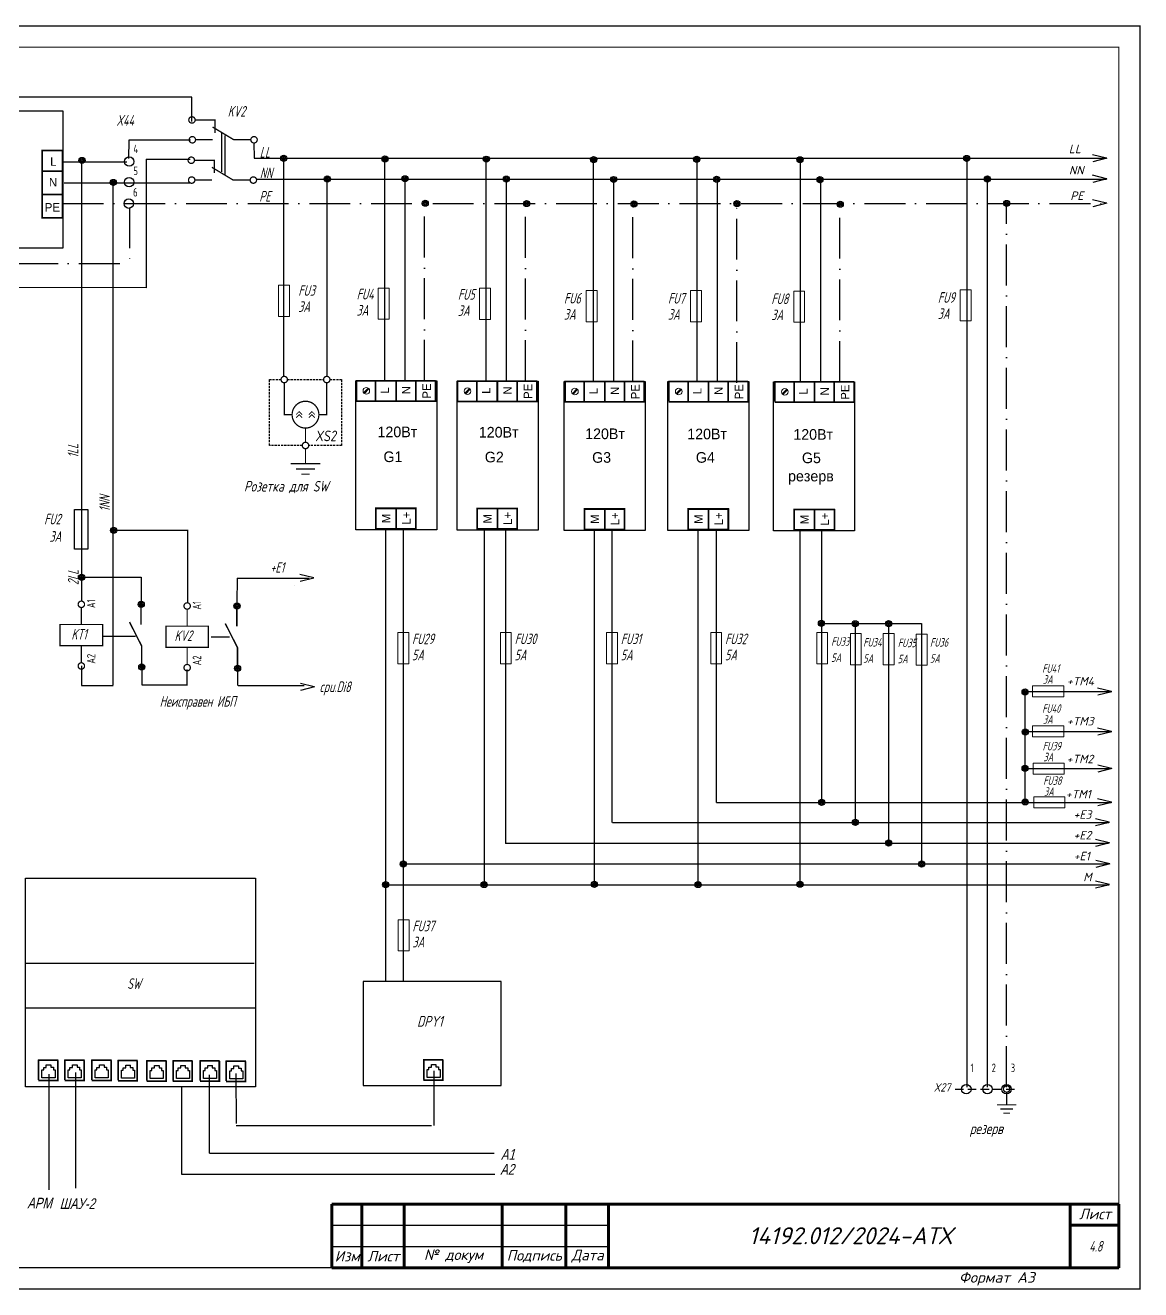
# Model space of a CAD drawing. Header units: millimetres. Extents: x 2725 to 10524, y 7125 to 11639.
# Drawn here: x 6235.9 to 6498.2, y 9979.5 to 10276.8 of the extents above; entities that cross this region are included whole.
import ezdxf
from ezdxf.enums import TextEntityAlignment as Align

# ---------------------------------------------------------------- set-up
doc = ezdxf.new("R2010")
doc.units = ezdxf.units.MM
doc.header["$LTSCALE"] = 4
for name, pattern in [('ACAD_ISO10W100', [18, 12, -3, 0, -3]), ('DASHED', [0.75, 0.5, -0.25]), ('DASHED2', [9.525, 6.35, -3.175]), ('HIDDEN2', [0.1875, 0.125, -0.0625]), ('SolidLine', [0])]:
    doc.linetypes.add(name, pattern=pattern)
for name, color, linetype, lineweight in [('_АК_ОФОРМЛ', 7, 'Continuous', 20), ('SHTAMP', 7, 'SolidLine', 25), ('АК_ЩДУ-CВ_П4_ПОЛНАЯСХ', 141, 'Continuous', 40), ('Основеая', 5, 'Continuous', 60), ('СХЕМА', 7, 'Continuous', 25)]:
    doc.layers.add(name, color=color, linetype=linetype, lineweight=lineweight)
for name, color, linetype in [("Contact's", 104, 'Continuous'), ('G', 5, 'Continuous'), ('LOC', 8, 'Continuous'), ('RED_2.5mm^2', 1, 'Continuous'), ('SYMS', 7, 'Continuous'), ('Вспомогательная', 1, 'Continuous'), ('Текст', 2, 'Continuous')]:
    doc.layers.add(name, color=color, linetype=linetype)
doc.styles.add('ISOCPEUR', font='isocpeui.ttf')
doc.styles.add('ISOCPEUR25.10.00', font='isocpeur.ttf', dxfattribs={"height": 2.5})
doc.styles.add('SC', font='wromrusc.shx', dxfattribs={"width": 0.8, "height": 2.5})
doc.styles.add('Simplex00.10.00', font='simplex.shx')
doc.styles.add('Simplex25.085.00', font='simplex.shx', dxfattribs={"width": 0.85, "oblique": 15, "height": 2.5})
doc.styles.add('Simplex25.085.15', font='', dxfattribs={"width": 0.85, "oblique": 15, "height": 2.5})
doc.styles.add('Tah25.10.00', font='tahoma.ttf', dxfattribs={"height": 2.5})
doc.styles.add('WD', font='romans.shx')
doc.styles.add('ГОСТ', font='isocpeur.ttf', dxfattribs={"oblique": 15})
doc.styles.add('Стиль мой-1', font='', dxfattribs={"width": 0.85, "oblique": 15, "height": 2.5})
doc.styles.get('Simplex25.085.15').set_extended_font_data('GOST type A')
doc.styles.get('Стиль мой-1').set_extended_font_data('GOST type A')
doc.linetypes.add('Ethernet_LINE', pattern='A,7.5,-4,["Ethernet",Standard,S=2.5,R=0,X=-2.5,Y=-1.25],-18', length=29.5)

# ---------------------------------------------------------------- blocks, each defined once
blk = doc.blocks.new('Формат А3')
at = {"color": 0, "linetype": 'Continuous', "const_width": 0.3}
for points in [[(-420, 297), (0, 297), (0, 0), (-420, 0)], [(-400, 5), (-400, 292), (-5, 292), (-5, 5)]]:
    blk.add_lwpolyline(points, close=True, dxfattribs=at)
at = {"color": 0, "linetype": 'Continuous', "style": 'Simplex00.10.00', "oblique": 15}
blk.add_text('Формат А3', height=2.5, dxfattribs=at).set_placement((-33.67, 2.75), align=Align.MIDDLE_CENTER)
blk = doc.blocks.new('XS - розетка модульная (с PE)')
at = {"color": 0, "linetype": 'Continuous', "lineweight": -2, "const_width": 0.3}
for points in [[(0, -1.5, -1), (0, 0, -1)], [(10, -1.5, -1), (10, 0, -1)], [(1.85, -9, 1), (8.15, -9, 1)], [(4.25, -16.25, -1), (5.75, -16.25, -1)]]:
    blk.add_lwpolyline(points, format="xyb", close=True, dxfattribs=at)
at = {"color": 0, "linetype": 'ByBlock', "lineweight": -2}
for points in [[(4.25, -16.25), (-3.5, -16.25), (-3.5, -0.75), (-0.75, -0.75)], [(0.75, -0.75), (9.25, -0.75)], [(10.75, -0.75), (13.5, -0.75), (13.5, -16.25), (5.75, -16.25)]]:
    blk.add_lwpolyline(points, dxfattribs=at)
at = {"color": 0, "linetype": 'Continuous', "lineweight": -2}
for points, const_width in [([(1.85, -9), (0, -9), (0, -1.5)], 0.3), ([(8.15, -9), (10, -9), (10, -1.5)], 0.3), ([(2.78, -9), (3.5, -8.28), (4.22, -9)], 0.2), ([(2.78, -9.72), (3.5, -9), (4.22, -9.72)], 0.2), ([(5.78, -9), (6.5, -8.28), (7.22, -9)], 0.2), ([(5.78, -9.72), (6.5, -9), (7.22, -9.72)], 0.2), ([(5, -15.5), (5, -12.15)], 0.3), ([(5, -20.5), (5, -17)], 0.3), ([(1.5, -20.5), (8.5, -20.5)], 0.3), ([(2.75, -21.75), (7.25, -21.75)], 0.3), ([(4, -23), (6, -23)], 0.3)]:
    blk.add_lwpolyline(points, dxfattribs=dict(at, const_width=const_width))
at = {"color": 0, "linetype": 'Continuous', "lineweight": -2, "style": 'Simplex25.085.00', "oblique": 10, "width": 0.8, "flags": 4}
blk.add_attdef('ЭЛЕМЕНТ', text='', height=2.5, dxfattribs=at).set_placement((7.29, -14), align=Align.MIDDLE_LEFT)
at = {"color": 0, "linetype": 'Continuous', "lineweight": 9, "style": 'ISOCPEUR25.10.00', "oblique": 10, "width": 0.85, "flags": 5}
blk.add_attdef('ТИП', text='', height=2.5, dxfattribs=at).set_placement((7.29, -14), align=Align.MIDDLE_LEFT)
at = {"layer": "Contact's", "linetype": 'Continuous', "lineweight": 9, "style": 'Simplex00.10.00', "width": 0.7, "flags": 8}
for tag, p in [('#(1/L)', (-2, -3.05)), ('#(2/N)', (12, -3.05))]:
    blk.add_attdef(tag, text='', height=2, dxfattribs=at).set_placement(p, align=Align.MIDDLE)
blk = doc.blocks.new('WDDOT')
for radius in [0.72, 0.449, 0.223]:
    blk.add_circle((0, 0), radius)
blk = doc.blocks.new('VT0W02')
blk.add_circle((0, 0), 0.0699)
at = {"style": 'WD'}
for tag, p, width in [('INST', (0.062, 0.42), 0.7), ('LOC', (0.062, 0.25), 0.7), ('DESC1', (0.053, -0.385), 0.8)]:
    blk.add_attdef(tag, p, '', height=0.125, dxfattribs=dict(at, width=width))
at = {"linetype": 'Continuous', "style": 'WD'}
for tag, p, height, width, flags in [('WIRENO', (0.062, 0.094), 0.125, 0.8, 8), ('TAGSTRIP', (0.053, -0.229), 0.125, 0.9, 8), ('CAT', (0.213, -0.406), 0.109, 0.8, 1), ('DESC2', (0.053, -0.541), 0.125, 0.8, 8), ('DESC3', (0.053, -0.698), 0.125, 0.8, 8)]:
    blk.add_attdef(tag, p, '', height=height, dxfattribs=dict(at, width=width, flags=flags))
at = {"style": 'WD', "flags": 1}
for tag, p, height in [('X4TERM01', (-0.07, 0), 0.0125), ('X4TERMDESC01', (-0.055, -0.023), 0.025), ('X2TERMDESC01', (-0.006, 0.029), 0.025), ('STRIPSEQ', (0, 0), 0.00125), ('X2TERM01', (0, 0.07), 0.0125), ('X1TERMDESC01', (0.039, -0.003), 0.025), ('X1TERM01', (0.07, 0), 0.0125), ('LINKTERM', (0, -0.002), 0.00125), ('X8TERM01', (0, -0.07), 0.0125), ('X8TERMDESC01', (0, -0.054), 0.025)]:
    blk.add_attdef(tag, p, '', height=height, dxfattribs=at)
at = {"linetype": 'Continuous', "style": 'WD', "width": 0.8, "flags": 1}
blk.add_attdef('MFG', text='', height=0.109, dxfattribs=at).set_placement((0.088, -0.406), align=Align.RIGHT)
at = {"style": 'WD', "width": 0.7, "flags": 1}
blk.add_attdef('ASSYCODE', (0.062, -0.281), '', height=0.01, dxfattribs=at)
blk = doc.blocks.new('NO_C')
at = {"color": 0, "linetype": 'Continuous', "lineweight": -2, "const_width": 0.3}
for points in [[(13.9, 2.16, -1), (12.4, 2.16, -1)], [(9.24, -12.43, -1), (7.74, -12.43, -1)], [(13.9, -12.34, -1), (12.4, -12.34, -1)]]:
    blk.add_lwpolyline(points, format="xyb", close=True, dxfattribs=at)
for points in [[(13.15, 1.41), (13.15, -2.59), (10.15, -7.59)], [(11.53, -7), (8.34, -7)], [(8.49, -6.96), (8.49, -11.68)], [(13.15, -7.59), (13.15, -11.59)]]:
    blk.add_lwpolyline(points, dxfattribs=at)
at = {"color": 0, "linetype": 'Continuous', "lineweight": -2, "style": 'Simplex25.085.00', "oblique": 10, "width": 0.8, "flags": 4}
blk.add_attdef('ЭЛЕМЕНТ', text='', height=2.5, dxfattribs=at).set_placement((8, 5.48), align=Align.MIDDLE)
at = {"color": 0, "linetype": 'Continuous', "lineweight": 9, "style": 'ISOCPEUR25.10.00', "oblique": 10, "width": 0.85, "flags": 5}
blk.add_attdef('ТИП', text='', height=2.5, dxfattribs=at).set_placement((8, 5.48), align=Align.MIDDLE)
at = {"layer": "Contact's", "linetype": 'Continuous', "lineweight": 9, "style": 'Simplex00.10.00', "width": 0.7, "flags": 4}
for tag, p in [('#(11/ПОДВ.)', (15.47, 2.67)), ('#(14/НЕПОД.)', (7.37, -10.14)), ('#(14/НЕПОД.)', (15.79, -12.21))]:
    blk.add_attdef(tag, text='', height=2, dxfattribs=at).set_placement(p, align=Align.MIDDLE)
blk = doc.blocks.new('Coil')
at = {"color": 0, "linetype": 'Continuous', "lineweight": -2, "const_width": 0.3}
blk.add_lwpolyline([(5.5, -5), (10.5, -5), (10.5, 5), (5.5, 5)], close=True, dxfattribs=at)
for points in [[(0.75, -0.75, -1), (0.75, 0.75, -1)], [(15.25, -0.75, -1), (15.25, 0.75, -1)]]:
    blk.add_lwpolyline(points, format="xyb", close=True, dxfattribs=at)
for points in [[(5.5, 0), (1.5, 0)], [(10.5, 0), (14.5, 0)]]:
    blk.add_lwpolyline(points, dxfattribs=at)
at = {"color": 0, "linetype": 'Continuous', "lineweight": -2, "style": 'Simplex25.085.00', "oblique": 10, "width": 0.8, "flags": 4}
blk.add_attdef('ЭЛЕМЕНТ', text='', height=2.5, dxfattribs=at).set_placement((8, 7.5), align=Align.MIDDLE)
at = {"color": 0, "linetype": 'Continuous', "lineweight": 9, "style": 'ISOCPEUR25.10.00', "oblique": 10, "width": 0.85, "flags": 5}
blk.add_attdef('ТИП', text='', height=2.5, dxfattribs=at).set_placement((8, 7.5), align=Align.MIDDLE)
at = {"color": 0, "linetype": 'Continuous', "lineweight": 9, "style": 'Tah25.10.00', "width": 0.8, "flags": 8}
blk.add_attdef('ОБМОТКА', text='', height=2.5, dxfattribs=at).set_placement((8, 0), align=Align.MIDDLE)
at = {"layer": "Contact's", "linetype": 'Continuous', "lineweight": 9, "style": 'Simplex00.10.00', "width": 0.7, "flags": 8}
for tag, p in [('#(A1/L)', (0.75, -2.3)), ('#(A2/N)', (15.25, -2.3))]:
    blk.add_attdef(tag, text='', height=2, dxfattribs=at).set_placement(p, align=Align.MIDDLE)
blk = doc.blocks.new('PE - заземление')
at = {"color": 0, "linetype": 'Continuous', "lineweight": -2, "const_width": 0.3}
blk.add_lwpolyline([(-0.75, -0.75, -1), (0.75, -0.75, -1)], format="xyb", close=True, dxfattribs=at)
at = {"color": 0, "linetype": 'Continuous', "lineweight": -2}
for points, const_width in [([(0, -4.5), (0, -1.5)], 0.3), ([(-2.25, -4.5), (2.25, -4.5)], 0.25), ([(-1.5, -5.46), (1.5, -5.46)], 0.25), ([(-0.75, -6.42), (0.75, -6.42)], 0.25)]:
    blk.add_lwpolyline(points, dxfattribs=dict(at, const_width=const_width))
at = {"color": 0, "linetype": 'Continuous', "lineweight": 9, "style": 'ISOCPEUR25.10.00', "oblique": 10, "width": 0.85, "flags": 9}
blk.add_attdef('ТИП', (0, 0), '', height=2.5, dxfattribs=at)

msp = doc.modelspace()

# ---------------------------------------------------------------- linework, layer by layer
at = {"color": 1, "ltscale": 10}
for p, q in [((6275.12, 10259.89), (6198.74, 10259.89)), ((6275.12, 10254.16), (6275.12, 10259.89)), ((6260.25, 10249.73), (6260.22, 10245.47)), ((6274.81, 10249.73), (6260.25, 10249.73)), ((6289.69, 10249.09), (6289.71, 10245.48)), ((6264.33, 10245.25), (6264.33, 10214.99)), ((6249.17, 10244.81), (6249.17, 10141.52)), ((6256.57, 10121.57), (6256.57, 10240.16)), ((6264.33, 10214.99), (6198.75, 10215.22)), ((6249.11, 10126.11), (6249.11, 10121.54)), ((6249.11, 10121.54), (6256.57, 10121.54))]:
    msp.add_line(p, q, dxfattribs=at)
at = {"linetype": 'Continuous', "ltscale": 0.6}
for p, q in [((6282.06, 10251.66), (6282.06, 10242.32)), ((6282.84, 10250.83), (6282.84, 10241.49))]:
    msp.add_line(p, q, dxfattribs=at)
at = {"color": 7, "ltscale": 0.2}
msp.add_line((6296.71, 10194.36), (6296.71, 10245.48), dxfattribs=at)
at = {"linetype": 'Ethernet_LINE', "lineweight": 20, "ltscale": 0.2}
for p, q in [((6315.54, 10190.39), (6316.58, 10191.43)), ((6315.66, 10190.18), (6316.73, 10191.29)), ((6339.36, 10190.31), (6340.39, 10191.36)), ((6339.48, 10190.11), (6340.55, 10191.22)), ((6364.59, 10190.22), (6365.63, 10191.27)), ((6364.71, 10190.02), (6365.78, 10191.13)), ((6388.98, 10190.22), (6390.02, 10191.27)), ((6389.1, 10190.02), (6390.18, 10191.13)), ((6413.91, 10190.12), (6414.95, 10191.17)), ((6414.04, 10189.92), (6415.11, 10191.03))]:
    msp.add_line(p, q, dxfattribs=at)
at = {"color": 1, "linetype": 'Continuous', "ltscale": 0.6}
for p, q in [((6274.24, 10157.99), (6256.67, 10157.99)), ((6274.14, 10140.96), (6274.14, 10158.1)), ((6249.17, 10146.98), (6263.18, 10146.98)), ((6263.18, 10146.98), (6263.18, 10140.59)), ((6285.75, 10146.73), (6285.7, 10140.95)), ((6263.31, 10126.13), (6263.31, 10121.69)), ((6274.02, 10121.69), (6274.02, 10125.27)), ((6285.84, 10125.55), (6285.84, 10121.54)), ((6263.31, 10121.69), (6274.04, 10121.69))]:
    msp.add_line(p, q, dxfattribs=at)
at = {"color": 7, "linetype": 'DASHED2'}
for p, q in [((6254.11, 10133.13), (6261.81, 10133.13)), ((6279.6, 10132.96), (6283.98, 10132.96))]:
    msp.add_line(p, q, dxfattribs=at)
at = {"ltscale": 0.2}
for p, q in [((6236.02, 10056.26), (6289.72, 10056.26)), ((6236.02, 10045.73), (6290.18, 10045.73)), ((6239.86, 10029.25), (6239.86, 10031.14)), ((6239.86, 10031.14), (6240.26, 10031.14)), ((6240.26, 10031.14), (6240.26, 10031.74)), ((6240.26, 10031.74), (6240.86, 10031.74)), ((6240.86, 10031.74), (6240.86, 10032.34)), ((6240.86, 10032.34), (6241.94, 10032.34)), ((6240.89, 10032.34), (6241.93, 10032.34)), ((6241.93, 10032.34), (6241.93, 10031.76)), ((6241.93, 10031.76), (6242.53, 10031.76)), ((6242.53, 10031.76), (6242.53, 10031.13)), ((6242.53, 10031.13), (6242.92, 10031.13)), ((6242.92, 10031.13), (6242.92, 10029.25)), ((6246.03, 10029.25), (6246.03, 10031.14)), ((6246.03, 10031.14), (6246.43, 10031.14)), ((6246.43, 10031.14), (6246.43, 10031.74)), ((6246.43, 10031.74), (6247.03, 10031.74)), ((6247.03, 10031.74), (6247.03, 10032.34)), ((6247.03, 10032.34), (6248.11, 10032.34)), ((6247.06, 10032.34), (6248.1, 10032.34)), ((6248.1, 10032.34), (6248.1, 10031.76)), ((6248.1, 10031.76), (6248.7, 10031.76)), ((6248.7, 10031.76), (6248.7, 10031.13)), ((6248.7, 10031.13), (6249.1, 10031.13)), ((6249.1, 10031.13), (6249.1, 10029.25)), ((6252.39, 10029.25), (6252.39, 10031.14)), ((6252.39, 10031.14), (6252.78, 10031.14)), ((6252.78, 10031.14), (6252.78, 10031.74)), ((6252.78, 10031.74), (6253.38, 10031.74)), ((6253.38, 10031.74), (6253.38, 10032.34)), ((6253.38, 10032.34), (6254.46, 10032.34)), ((6253.41, 10032.34), (6254.45, 10032.34)), ((6254.45, 10032.34), (6254.45, 10031.76)), ((6254.45, 10031.76), (6255.05, 10031.76)), ((6255.05, 10031.76), (6255.05, 10031.13)), ((6255.05, 10031.13), (6255.45, 10031.13)), ((6255.45, 10031.13), (6255.45, 10029.25)), ((6258.56, 10029.16), (6258.56, 10031.05)), ((6258.56, 10031.05), (6258.95, 10031.05)), ((6258.95, 10031.05), (6258.95, 10031.65)), ((6258.95, 10031.65), (6259.55, 10031.65)), ((6259.55, 10031.65), (6259.55, 10032.25)), ((6259.55, 10032.25), (6260.63, 10032.25)), ((6259.58, 10032.25), (6260.62, 10032.25)), ((6260.62, 10032.25), (6260.62, 10031.67)), ((6260.62, 10031.67), (6261.22, 10031.67)), ((6261.22, 10031.67), (6261.22, 10031.04)), ((6261.22, 10031.04), (6261.62, 10031.04)), ((6261.62, 10031.04), (6261.62, 10029.16)), ((6265.31, 10029.1), (6265.31, 10030.99)), ((6265.31, 10030.99), (6265.71, 10030.99)), ((6265.71, 10030.99), (6265.71, 10031.59)), ((6265.71, 10031.59), (6266.31, 10031.59)), ((6266.31, 10031.59), (6266.31, 10032.19)), ((6266.31, 10032.19), (6267.39, 10032.19)), ((6266.34, 10032.19), (6267.38, 10032.19)), ((6267.38, 10032.19), (6267.38, 10031.61)), ((6267.38, 10031.61), (6267.98, 10031.61)), ((6267.98, 10031.61), (6267.98, 10030.98)), ((6267.98, 10030.98), (6268.37, 10030.98)), ((6268.37, 10030.98), (6268.37, 10029.1)), ((6271.48, 10029.1), (6271.48, 10030.99)), ((6271.48, 10030.99), (6271.88, 10030.99)), ((6271.88, 10030.99), (6271.88, 10031.59)), ((6271.88, 10031.59), (6272.48, 10031.59)), ((6272.48, 10031.59), (6272.48, 10032.19)), ((6272.48, 10032.19), (6273.56, 10032.19)), ((6272.51, 10032.19), (6273.55, 10032.19)), ((6273.55, 10032.19), (6273.55, 10031.61)), ((6273.55, 10031.61), (6274.15, 10031.61)), ((6274.15, 10031.61), (6274.15, 10030.98)), ((6274.15, 10030.98), (6274.54, 10030.98)), ((6274.54, 10030.98), (6274.54, 10029.1)), ((6277.83, 10029.1), (6277.83, 10030.99)), ((6277.83, 10030.99), (6278.23, 10030.99)), ((6278.23, 10030.99), (6278.23, 10031.59)), ((6278.23, 10031.59), (6278.83, 10031.59)), ((6278.83, 10031.59), (6278.83, 10032.19)), ((6278.83, 10032.19), (6279.91, 10032.19)), ((6278.86, 10032.19), (6279.9, 10032.19)), ((6279.9, 10032.19), (6279.9, 10031.61)), ((6279.9, 10031.61), (6280.5, 10031.61)), ((6280.5, 10031.61), (6280.5, 10030.98)), ((6280.5, 10030.98), (6280.9, 10030.98)), ((6280.9, 10030.98), (6280.9, 10029.1)), ((6284.4, 10030.9), (6284.4, 10031.5)), ((6284.4, 10031.5), (6285, 10031.5)), ((6285, 10031.5), (6285, 10032.1)), ((6285, 10032.1), (6286.08, 10032.1)), ((6285.03, 10032.1), (6286.07, 10032.1)), ((6286.07, 10032.1), (6286.07, 10031.52)), ((6286.07, 10031.52), (6286.67, 10031.52)), ((6286.67, 10031.52), (6286.67, 10030.89)), ((6330.41, 10029.33), (6330.41, 10031.22)), ((6330.41, 10031.22), (6330.81, 10031.22)), ((6330.81, 10031.22), (6330.81, 10031.82)), ((6330.81, 10031.82), (6331.41, 10031.82)), ((6331.41, 10031.82), (6331.41, 10032.42)), ((6331.41, 10032.42), (6332.49, 10032.42)), ((6331.44, 10032.42), (6332.48, 10032.42)), ((6332.48, 10032.42), (6332.48, 10031.84)), ((6332.48, 10031.84), (6333.08, 10031.84)), ((6333.08, 10031.84), (6333.08, 10031.21)), ((6333.08, 10031.21), (6333.47, 10031.21)), ((6333.47, 10031.21), (6333.47, 10029.33)), ((6242.92, 10029.25), (6239.86, 10029.25)), ((6249.1, 10029.25), (6246.03, 10029.25)), ((6255.45, 10029.25), (6252.39, 10029.25)), ((6261.62, 10029.16), (6258.56, 10029.16)), ((6268.37, 10029.1), (6265.31, 10029.1)), ((6274.54, 10029.1), (6271.48, 10029.1)), ((6280.9, 10029.1), (6277.83, 10029.1)), ((6284.01, 10029.01), (6284.01, 10030.9)), ((6284.01, 10030.9), (6284.4, 10030.9)), ((6287.07, 10029.01), (6284.01, 10029.01)), ((6286.67, 10030.89), (6287.07, 10030.89)), ((6287.07, 10030.89), (6287.07, 10029.01)), ((6333.47, 10029.33), (6330.41, 10029.33))]:
    msp.add_line(p, q, dxfattribs=at)
at = {"linetype": 'DASHED'}
msp.add_line((6454.51, 10026.59), (6468.51, 10026.59), dxfattribs=at)
at = {"color": 7}
msp.add_lwpolyline([(6244.74, 10256.63), (6244.74, 10224.36), (6219, 10224.36), (6219, 10256.63)], close=True, dxfattribs=at)
at = {"linetype": 'Continuous', "ltscale": 0.6}
msp.add_lwpolyline([(6247.53, 10162.9), (6250.63, 10162.9), (6250.63, 10153.59), (6247.53, 10153.59)], close=True, dxfattribs=at)
at = {"ltscale": 0.2, "const_width": 0.33}
for points in [[(6263.15, 10135.83), (6263.15, 10140.45)], [(6285.67, 10135.46), (6285.67, 10140.09)], [(6263.31, 10126), (6263.3, 10130.8), (6260.43, 10136.45)], [(6285.82, 10125.64), (6285.82, 10130.44), (6282.95, 10136.09)]]:
    msp.add_lwpolyline(points, dxfattribs=at)
at = {"ltscale": 0.2}
msp.add_lwpolyline([(6236.02, 10076.2), (6290.04, 10076.2), (6290.04, 10027.13), (6236.02, 10027.13)], close=True, dxfattribs=at)
at = {"linetype": 'Continuous', "ltscale": 0.2}
msp.add_lwpolyline([(6315.35, 10027.49), (6347.84, 10027.49), (6347.84, 10051.95), (6315.35, 10051.95)], close=True, dxfattribs=at)
at = {"lineweight": 20, "ltscale": 0.2}
for centre in [(6316.11, 10190.82), (6339.92, 10190.75), (6365.16, 10190.66), (6389.55, 10190.66), (6414.48, 10190.56)]:
    msp.add_circle(centre, 0.78, dxfattribs=at)
at = {"layer": 'G', "color": 0, "ltscale": 0.2}
for p, q in [((6470.99, 10098.94), (6470.98, 10120.05)), ((6470.99, 10120.09), (6491.22, 10120.09)), ((6470.99, 10110.67), (6491.22, 10110.67)), ((6470.99, 10101.99), (6491.22, 10101.99)), ((6470.99, 10094.13), (6470.99, 10098.94))]:
    msp.add_line(p, q, dxfattribs=at)
for points in [[(6313.64, 10193.18), (6332.69, 10193.18), (6332.69, 10158.14), (6313.64, 10158.14)], [(6337.46, 10193.11), (6356.5, 10193.11), (6356.5, 10158.07), (6337.46, 10158.07)], [(6362.61, 10193.02), (6381.65, 10193.02), (6381.65, 10157.98), (6362.61, 10157.98)], [(6386.96, 10193.02), (6406, 10193.02), (6406, 10157.98), (6386.96, 10157.98)], [(6411.86, 10192.92), (6430.9, 10192.92), (6430.9, 10157.88), (6411.86, 10157.88)]]:
    msp.add_lwpolyline(points, close=True, dxfattribs=at)
at = {"layer": 'RED_2.5mm^2', "linetype": 'Continuous', "ltscale": 0.2}
for p, q in [((6264.33, 10245.25), (6274.7, 10245.25)), ((6289.73, 10245.48), (6490.12, 10245.48)), ((6320.45, 10193.18), (6320.45, 10245.48)), ((6344.27, 10193.11), (6344.27, 10245.41)), ((6369.5, 10193.02), (6369.5, 10245.48)), ((6393.9, 10193.02), (6393.9, 10245.48)), ((6418.18, 10192.92), (6418.18, 10245.37)), ((6457.34, 10027.11), (6457.34, 10245.67)), ((6244.85, 10244.68), (6259.8, 10244.68)), ((6245.11, 10239.68), (6274.62, 10239.68)), ((6290.46, 10240.61), (6490.12, 10240.61)), ((6306.92, 10194.44), (6306.92, 10240.61)), ((6325.25, 10193.18), (6325.25, 10240.61)), ((6349.07, 10193.11), (6349.07, 10240.54)), ((6374.3, 10193.02), (6374.3, 10240.45)), ((6398.7, 10193.02), (6398.7, 10240.61)), ((6422.98, 10192.92), (6422.98, 10240.5)), ((6462.14, 10027.11), (6462.14, 10240.8)), ((6320.64, 10158.14), (6320.64, 10051.95)), ((6324.81, 10158.14), (6324.81, 10051.95)), ((6369.69, 10157.98), (6369.69, 10074.9)), ((6373.86, 10157.98), (6373.86, 10089.34)), ((6394.08, 10157.98), (6394.08, 10074.61)), ((6398.39, 10157.98), (6398.39, 10094.03)), ((6285.75, 10146.73), (6302.71, 10146.73)), ((6299.27, 10144.92), (6299.27, 10144.92)), ((6285.98, 10121.55), (6301.48, 10121.55)), ((6398.45, 10094.03), (6491.19, 10094.03)), ((6373.96, 10089.34), (6490.7, 10089.34)), ((6348.84, 10084.47), (6490.63, 10084.47)), ((6324.85, 10079.56), (6490.78, 10079.56)), ((6320.67, 10074.69), (6490.7, 10074.69))]:
    msp.add_line(p, q, dxfattribs=at)
at = {"layer": 'RED_2.5mm^2', "linetype": 'ACAD_ISO10W100', "ltscale": 0.2}
for p, q in [((6244.74, 10234.83), (6489.33, 10234.83)), ((6260.43, 10233.92), (6260.43, 10220.78)), ((6329.75, 10193.18), (6329.75, 10235.06)), ((6353.56, 10193.11), (6353.56, 10234.99)), ((6378.8, 10193.02), (6378.8, 10234.89)), ((6403.19, 10192.67), (6403.19, 10234.83)), ((6427.47, 10192.92), (6427.47, 10234.72)), ((6466.63, 10027.11), (6466.63, 10235.02)), ((6205.04, 10220.77), (6260.44, 10220.77))]:
    msp.add_line(p, q, dxfattribs=at)
at = {"layer": 'RED_2.5mm^2', "color": 5, "linetype": 'Ethernet_LINE', "ltscale": 0.2}
for p, q in [((6332.08, 10018.04), (6332.08, 10030.96)), ((6241.56, 10002.96), (6241.56, 10030.16)), ((6247.85, 10003.35), (6247.85, 10030.54)), ((6279.27, 10011.6), (6279.27, 10029.98)), ((6285.41, 10030.3), (6285.49, 10018.53)), ((6285.49, 10018.04), (6331.41, 10018.04))]:
    msp.add_line(p, q, dxfattribs=at)
at = {"layer": 'RED_2.5mm^2', "linetype": 'Continuous', "ltscale": 0.2}
for points in [[(6343.79, 10158.07), (6343.79, 10074.56)], [(6348.82, 10158.07), (6348.82, 10084.35)], [(6418, 10157.88), (6418, 10074.69)], [(6423.13, 10157.88), (6423.13, 10094.03)], [(6423.13, 10136.09), (6446.63, 10136.09), (6446.63, 10079.56)], [(6431.07, 10136.09), (6431.07, 10089.34)], [(6438.9, 10136.09), (6438.9, 10084.47)]]:
    msp.add_lwpolyline(points, dxfattribs=at)
at = {"layer": 'RED_2.5mm^2', "color": 5, "linetype": 'Ethernet_LINE', "ltscale": 0.2}
for points in [[(6272.67, 10027.13), (6272.67, 10006.65), (6346.31, 10006.65)], [(6279.27, 10011.6), (6346.17, 10011.6)]]:
    msp.add_lwpolyline(points, dxfattribs=at)
at = {"layer": 'SYMS', "linetype": 'Continuous', "ltscale": 0.2}
for p, q in [((6490.14, 10245.51), (6486.87, 10246.31)), ((6490.18, 10245.48), (6486.91, 10244.67)), ((6490.14, 10240.68), (6486.87, 10241.48)), ((6490.18, 10240.64), (6486.91, 10239.83)), ((6490.14, 10234.93), (6486.87, 10235.73)), ((6490.18, 10234.9), (6486.91, 10234.08)), ((6303.76, 10146.83), (6300.5, 10147.63)), ((6303.8, 10146.8), (6300.53, 10145.99)), ((6303.88, 10121.22), (6300.61, 10122.02)), ((6303.92, 10121.18), (6300.65, 10120.37)), ((6491.3, 10120.1), (6488.04, 10120.9)), ((6491.34, 10120.07), (6488.07, 10119.25)), ((6491.3, 10110.68), (6488.04, 10111.48)), ((6491.34, 10110.65), (6488.07, 10109.84)), ((6491.32, 10102.01), (6488.05, 10102.81)), ((6491.36, 10101.97), (6488.09, 10101.16)), ((6491.31, 10094.07), (6488.04, 10094.87)), ((6491.35, 10094.03), (6488.08, 10093.22)), ((6490.77, 10089.37), (6487.51, 10090.17)), ((6490.81, 10089.34), (6487.54, 10088.53)), ((6490.77, 10084.54), (6487.51, 10085.34)), ((6490.81, 10084.51), (6487.54, 10083.7)), ((6490.87, 10079.6), (6487.6, 10080.39)), ((6490.91, 10079.56), (6487.63, 10078.75)), ((6490.81, 10074.73), (6487.54, 10075.53)), ((6490.85, 10074.69), (6487.57, 10073.88))]:
    msp.add_line(p, q, dxfattribs=at)
at = {"layer": 'АК_ЩДУ-CВ_П4_ПОЛНАЯСХ', "color": 7, "const_width": 0.4}
for points in [[(6244.88, 10247.29), (6244.88, 10247.29), (6239.72, 10247.29)], [(6239.9, 10231.26), (6239.9, 10247.39)], [(6244.69, 10231.47), (6244.69, 10247.45)], [(6244.69, 10242.43), (6244.69, 10242.43), (6239.9, 10242.43)], [(6244.77, 10236.95), (6244.77, 10236.95), (6239.98, 10236.95)], [(6244.91, 10231.46), (6244.91, 10231.46), (6239.84, 10231.46)], [(6332.4, 10193.18), (6313.64, 10193.18)], [(6313.77, 10193.3), (6313.77, 10193.3), (6313.77, 10188.51)], [(6318.3, 10193.18), (6318.3, 10193.18), (6318.3, 10188.39)], [(6323.1, 10188.39), (6323.1, 10193.18), (6318.3, 10193.18)], [(6318.3, 10193.18), (6318.3, 10193.18), (6318.3, 10188.39)], [(6323.1, 10193.18), (6323.1, 10193.18), (6323.1, 10188.39)], [(6327.75, 10193.32), (6327.75, 10193.32), (6327.75, 10188.53)], [(6332.4, 10193.13), (6332.4, 10193.13), (6332.4, 10188.34)], [(6356.21, 10193.11), (6337.46, 10193.11)], [(6337.58, 10193.23), (6337.58, 10193.23), (6337.58, 10188.44)], [(6342.11, 10193.11), (6342.11, 10193.11), (6342.11, 10188.32)], [(6346.91, 10188.32), (6346.91, 10193.11), (6342.11, 10193.11)], [(6342.11, 10193.11), (6342.11, 10193.11), (6342.11, 10188.32)], [(6346.91, 10193.11), (6346.91, 10193.11), (6346.91, 10188.32)], [(6351.57, 10193.25), (6351.57, 10193.25), (6351.57, 10188.46)], [(6356.22, 10193.06), (6356.22, 10193.06), (6356.22, 10188.27)], [(6381.45, 10193.02), (6362.69, 10193.02)], [(6362.82, 10193.14), (6362.82, 10193.14), (6362.82, 10188.35)], [(6367.35, 10193.02), (6367.35, 10193.02), (6367.35, 10188.23)], [(6372.15, 10188.23), (6372.15, 10193.02), (6367.35, 10193.02)], [(6367.35, 10193.02), (6367.35, 10193.02), (6367.35, 10188.23)], [(6372.15, 10193.02), (6372.15, 10193.02), (6372.15, 10188.23)], [(6376.8, 10193.16), (6376.8, 10193.16), (6376.8, 10188.37)], [(6381.46, 10192.97), (6381.46, 10192.97), (6381.46, 10188.18)], [(6405.84, 10193.02), (6387.09, 10193.02)], [(6387.21, 10193.14), (6387.21, 10193.14), (6387.21, 10188.35)], [(6391.74, 10193.02), (6391.74, 10193.02), (6391.74, 10188.23)], [(6396.54, 10188.23), (6396.54, 10193.02), (6391.74, 10193.02)], [(6391.74, 10193.02), (6391.74, 10193.02), (6391.74, 10188.23)], [(6396.54, 10193.02), (6396.54, 10193.02), (6396.54, 10188.23)], [(6401.19, 10193.16), (6401.19, 10193.16), (6401.19, 10188.37)], [(6405.85, 10192.97), (6405.85, 10192.97), (6405.85, 10188.18)], [(6430.77, 10192.92), (6412.02, 10192.92)], [(6412.14, 10193.03), (6412.14, 10193.03), (6412.14, 10188.25)], [(6416.67, 10192.92), (6416.67, 10192.92), (6416.67, 10188.13)], [(6421.47, 10188.13), (6421.47, 10192.92), (6416.67, 10192.92)], [(6416.67, 10192.92), (6416.67, 10192.92), (6416.67, 10188.13)], [(6421.47, 10192.92), (6421.47, 10192.92), (6421.47, 10188.13)], [(6426.13, 10193.06), (6426.13, 10193.06), (6426.13, 10188.27)], [(6430.78, 10192.86), (6430.78, 10192.86), (6430.78, 10188.08)], [(6332.64, 10188.39), (6313.72, 10188.39)], [(6356.46, 10188.32), (6337.54, 10188.32)], [(6381.69, 10188.23), (6362.77, 10188.23)], [(6406.08, 10188.23), (6387.16, 10188.23)], [(6431.02, 10188.13), (6412.09, 10188.13)], [(6327.93, 10163.18), (6318.13, 10163.18)], [(6318.33, 10163.18), (6318.33, 10163.18), (6318.33, 10158.39)], [(6323.13, 10158.39), (6323.13, 10163.18), (6318.33, 10163.18)], [(6318.33, 10163.18), (6318.33, 10163.18), (6318.33, 10158.39)], [(6323.13, 10163.18), (6323.13, 10163.18), (6323.13, 10158.39)], [(6327.78, 10163.32), (6327.78, 10163.32), (6327.78, 10158.53)], [(6351.75, 10163.11), (6341.95, 10163.11)], [(6342.14, 10163.11), (6342.14, 10163.11), (6342.14, 10158.32)], [(6346.94, 10158.32), (6346.94, 10163.11), (6342.14, 10163.11)], [(6342.14, 10163.11), (6342.14, 10163.11), (6342.14, 10158.32)], [(6346.94, 10163.11), (6346.94, 10163.11), (6346.94, 10158.32)], [(6351.6, 10163.25), (6351.6, 10163.25), (6351.6, 10158.46)], [(6376.98, 10163.02), (6367.18, 10163.02)], [(6367.38, 10163.02), (6367.38, 10163.02), (6367.38, 10158.23)], [(6372.18, 10158.23), (6372.18, 10163.02), (6367.38, 10163.02)], [(6367.38, 10163.02), (6367.38, 10163.02), (6367.38, 10158.23)], [(6372.18, 10163.02), (6372.18, 10163.02), (6372.18, 10158.23)], [(6376.83, 10163.16), (6376.83, 10163.16), (6376.83, 10158.37)], [(6401.38, 10163.02), (6391.58, 10163.02)], [(6391.77, 10163.02), (6391.77, 10163.02), (6391.77, 10158.23)], [(6396.57, 10158.23), (6396.57, 10163.02), (6391.77, 10163.02)], [(6391.77, 10163.02), (6391.77, 10163.02), (6391.77, 10158.23)], [(6396.57, 10163.02), (6396.57, 10163.02), (6396.57, 10158.23)], [(6401.22, 10163.16), (6401.22, 10163.16), (6401.22, 10158.37)], [(6426.31, 10162.92), (6416.51, 10162.92)], [(6416.7, 10162.92), (6416.7, 10162.92), (6416.7, 10158.13)], [(6421.5, 10158.13), (6421.5, 10162.92), (6416.7, 10162.92)], [(6416.7, 10162.92), (6416.7, 10162.92), (6416.7, 10158.13)], [(6421.5, 10162.92), (6421.5, 10162.92), (6421.5, 10158.13)], [(6426.16, 10163.06), (6426.16, 10163.06), (6426.16, 10158.27)], [(6327.98, 10158.39), (6318.15, 10158.39)], [(6351.8, 10158.32), (6341.97, 10158.32)], [(6377.03, 10158.23), (6367.2, 10158.23)], [(6401.42, 10158.23), (6391.6, 10158.23)], [(6426.36, 10158.13), (6416.53, 10158.13)], [(6243.69, 10033.42), (6238.93, 10033.42)], [(6239.05, 10033.54), (6239.05, 10033.54), (6239.05, 10028.75)], [(6243.58, 10033.42), (6243.58, 10033.42), (6243.58, 10028.64)], [(6243.58, 10033.42), (6243.58, 10033.42), (6243.58, 10028.64)], [(6249.86, 10033.42), (6245.1, 10033.42)], [(6245.22, 10033.54), (6245.22, 10033.54), (6245.22, 10028.75)], [(6249.75, 10033.42), (6249.75, 10033.42), (6249.75, 10028.64)], [(6249.75, 10033.42), (6249.75, 10033.42), (6249.75, 10028.64)], [(6256.21, 10033.42), (6251.45, 10033.42)], [(6251.57, 10033.54), (6251.57, 10033.54), (6251.57, 10028.75)], [(6256.1, 10033.42), (6256.1, 10033.42), (6256.1, 10028.64)], [(6256.1, 10033.42), (6256.1, 10033.42), (6256.1, 10028.64)], [(6262.39, 10033.33), (6257.62, 10033.33)], [(6257.74, 10033.45), (6257.74, 10033.45), (6257.74, 10028.66)], [(6262.27, 10033.33), (6262.27, 10033.33), (6262.27, 10028.55)], [(6262.27, 10033.33), (6262.27, 10033.33), (6262.27, 10028.55)], [(6269.14, 10033.27), (6264.38, 10033.27)], [(6264.5, 10033.39), (6264.5, 10033.39), (6264.5, 10028.6)], [(6269.03, 10033.27), (6269.03, 10033.27), (6269.03, 10028.48)], [(6269.03, 10033.27), (6269.03, 10033.27), (6269.03, 10028.48)], [(6275.31, 10033.27), (6270.55, 10033.27)], [(6270.67, 10033.39), (6270.67, 10033.39), (6270.67, 10028.6)], [(6275.2, 10033.27), (6275.2, 10033.27), (6275.2, 10028.48)], [(6275.2, 10033.27), (6275.2, 10033.27), (6275.2, 10028.48)], [(6281.66, 10033.27), (6276.9, 10033.27)], [(6277.02, 10033.39), (6277.02, 10033.39), (6277.02, 10028.6)], [(6281.55, 10033.27), (6281.55, 10033.27), (6281.55, 10028.48)], [(6281.55, 10033.27), (6281.55, 10033.27), (6281.55, 10028.48)], [(6287.83, 10033.18), (6283.07, 10033.18)], [(6283.19, 10033.3), (6283.19, 10033.3), (6283.19, 10028.51)], [(6287.72, 10033.18), (6287.72, 10033.18), (6287.72, 10028.39)], [(6287.72, 10033.18), (6287.72, 10033.18), (6287.72, 10028.39)], [(6334.24, 10033.5), (6329.47, 10033.5)], [(6329.6, 10033.62), (6329.6, 10033.62), (6329.6, 10028.83)], [(6334.13, 10033.5), (6334.13, 10033.5), (6334.13, 10028.72)], [(6334.13, 10033.5), (6334.13, 10033.5), (6334.13, 10028.72)], [(6243.78, 10028.64), (6239, 10028.64)], [(6249.95, 10028.64), (6245.17, 10028.64)], [(6256.3, 10028.64), (6251.52, 10028.64)], [(6262.47, 10028.55), (6257.7, 10028.55)], [(6269.22, 10028.48), (6264.45, 10028.48)], [(6275.4, 10028.48), (6270.62, 10028.48)], [(6281.75, 10028.48), (6276.97, 10028.48)], [(6287.92, 10028.39), (6283.14, 10028.39)], [(6334.32, 10028.72), (6329.55, 10028.72)]]:
    msp.add_lwpolyline(points, dxfattribs=at)
at = {"layer": 'Вспомогательная', "color": 7}
for p, q in [((6308.02, 9994.61), (6373.02, 9994.61)), ((6308.02, 9989.61), (6373.02, 9989.61)), ((6308.02, 9984.61), (6373.02, 9984.61))]:
    msp.add_line(p, q, dxfattribs=at)
at = {"layer": 'Основеая', "color": 7}
for p, q in [((6308.02, 9999.61), (6308.02, 9984.61)), ((6493.02, 9999.61), (6308.02, 9999.61)), ((6315.02, 9999.61), (6315.02, 9984.61)), ((6325.02, 9999.61), (6325.02, 9984.61)), ((6348.02, 9999.61), (6348.02, 9984.61)), ((6363.02, 9999.61), (6363.02, 9984.61)), ((6373.02, 9999.61), (6373.02, 9984.61)), ((6481.58, 9999.61), (6481.58, 9984.61)), ((6493.02, 9999.61), (6493.02, 9984.61)), ((6481.58, 9994.61), (6493.02, 9994.61)), ((6493.02, 9984.61), (6308.02, 9984.61))]:
    msp.add_line(p, q, dxfattribs=at)
at = {"layer": 'СХЕМА', "color": 7, "linetype": 'Continuous', "lineweight": 20, "ltscale": 30}
for points in [[(6295.45, 10215.62), (6298.03, 10215.62), (6298.03, 10208.3), (6295.45, 10208.3)], [(6318.91, 10214.98), (6321.49, 10214.98), (6321.49, 10207.66), (6318.91, 10207.66)], [(6342.73, 10214.91), (6345.3, 10214.91), (6345.3, 10207.59), (6342.73, 10207.59)], [(6367.83, 10214.39), (6370.4, 10214.39), (6370.4, 10207.06), (6367.83, 10207.06)], [(6392.3, 10214.36), (6394.87, 10214.36), (6394.87, 10207.04), (6392.3, 10207.04)], [(6416.58, 10214.25), (6419.16, 10214.25), (6419.16, 10206.93), (6416.58, 10206.93)], [(6455.74, 10214.56), (6458.32, 10214.56), (6458.32, 10207.23), (6455.74, 10207.23)], [(6323.49, 10133.96), (6326.07, 10133.96), (6326.07, 10126.64), (6323.49, 10126.64)], [(6347.62, 10133.96), (6350.19, 10133.96), (6350.19, 10126.64), (6347.62, 10126.64)], [(6372.56, 10133.96), (6375.14, 10133.96), (6375.14, 10126.64), (6372.56, 10126.64)], [(6397.08, 10133.96), (6399.65, 10133.96), (6399.65, 10126.64), (6397.08, 10126.64)], [(6421.99, 10133.96), (6424.57, 10133.96), (6424.57, 10126.64), (6421.99, 10126.64)], [(6429.91, 10133.74), (6432.48, 10133.74), (6432.48, 10126.42), (6429.91, 10126.42)], [(6437.64, 10133.74), (6440.21, 10133.74), (6440.21, 10126.42), (6437.64, 10126.42)], [(6445.41, 10133.59), (6447.99, 10133.59), (6447.99, 10126.27), (6445.41, 10126.27)], [(6480.08, 10121.43), (6480.08, 10118.85), (6472.76, 10118.85), (6472.76, 10121.43)], [(6480.08, 10112.02), (6480.08, 10109.44), (6472.76, 10109.44), (6472.76, 10112.02)], [(6480.19, 10103.26), (6480.19, 10100.68), (6472.87, 10100.68), (6472.87, 10103.26)], [(6480.33, 10095.34), (6480.33, 10092.76), (6473.01, 10092.76), (6473.01, 10095.34)], [(6323.59, 10066.45), (6326.17, 10066.45), (6326.17, 10059.13), (6323.59, 10059.13)]]:
    msp.add_lwpolyline(points, close=True, dxfattribs=at)

# ---------------------------------------------------------------- block references
for name, p in [('Формат А3', (6498.02, 9979.61)), ('PE - заземление', (6466.65, 10027.41))]:
    msp.add_blockref(name, p)
at = {"linetype": 'Continuous', "ltscale": 0.2, "rotation": 270}
for p in [(6287.55, 10262.99), (6287.39, 10253.52)]:
    msp.add_blockref('NO_C', p, dxfattribs=at)
at = {"linetype": 'HIDDEN2'}
ref = msp.add_blockref('XS - розетка модульная (с PE)', (6296.81, 10194.21), dxfattribs=at)
ref.add_attrib('ЭЛЕМЕНТ', 'XS2', dxfattribs={"color": 0, "linetype": 'Continuous', "lineweight": -2, "height": 2.5, "style": 'Simplex25.085.00', "oblique": 10, "width": 0.8}).set_placement((6304.09, 10180.21), align=Align.MIDDLE_LEFT)
at = {"layer": 'SYMS', "linetype": 'Continuous', "ltscale": 0.2}
ref = msp.add_blockref('VT0W02', (6260.36, 10244.72), dxfattribs=dict(at, xscale=16, yscale=16, zscale=16))
ref.add_attrib('LOC', '4', (6261.36, 10246.7), dxfattribs={"layer": 'LOC', "height": 2, "style": 'WD', "width": 0.7})
for p in [(6249.26, 10244.97), (6256.64, 10239.81), (6256.7, 10158), (6249.2, 10146.96)]:
    msp.add_blockref('WDDOT', p, dxfattribs=at)
at = {"layer": 'SYMS', "ltscale": 0.2}
for p in [(6296.7, 10245.48), (6320.5, 10245.35), (6344.32, 10245.28), (6369.55, 10245.19), (6393.78, 10245.24), (6418.07, 10245.13), (6457.23, 10245.44), (6306.94, 10240.62), (6325.19, 10240.66), (6349.01, 10240.59), (6374.24, 10240.5), (6398.47, 10240.56), (6422.76, 10240.45), (6462.13, 10240.63), (6329.96, 10234.91), (6353.78, 10234.84), (6379.01, 10234.75), (6403.24, 10234.81), (6427.53, 10234.69), (6466.63, 10234.87), (6423.11, 10136.11), (6431.04, 10136.04), (6438.88, 10136.06), (6470.98, 10120.02), (6471.02, 10110.62), (6470.98, 10102.08), (6423.15, 10094.03), (6471, 10094.16), (6431.08, 10089.33), (6438.91, 10084.48), (6324.82, 10079.54), (6446.64, 10079.56), (6418.07, 10074.79), (6320.64, 10074.68), (6343.81, 10074.72), (6369.74, 10074.74), (6394.12, 10074.72)]:
    msp.add_blockref('WDDOT', p, dxfattribs=at)
at = {"layer": 'SYMS', "linetype": 'Continuous', "ltscale": 0.2}
ref = msp.add_blockref('VT0W02', (6260.34, 10239.87), dxfattribs=dict(at, xscale=16, yscale=16, zscale=16))
ref.add_attrib('LOC', '5', (6261.34, 10241.53), dxfattribs={"layer": 'LOC', "height": 2, "style": 'WD', "width": 0.7})
ref = msp.add_blockref('VT0W02', (6260.27, 10234.83), dxfattribs=dict(at, xscale=16, yscale=16, zscale=16))
ref.add_attrib('LOC', '6', (6261.27, 10236.49), dxfattribs={"layer": 'LOC', "height": 2, "style": 'WD', "width": 0.7})
ref = msp.add_blockref('Coil', (6249.11, 10125.36), dxfattribs=dict(at, rotation=90))
ref.add_attrib('#(A1/L)', 'A1', dxfattribs={"layer": "Contact's", "linetype": 'Continuous', "lineweight": 9, "height": 2, "rotation": 90, "style": 'Simplex00.10.00', "width": 0.7, "flags": 8}).set_placement((6251.41, 10140.77), align=Align.MIDDLE)
ref.add_attrib('#(A2/N)', 'A2', dxfattribs={"layer": "Contact's", "linetype": 'Continuous', "lineweight": 9, "height": 2, "rotation": 90, "style": 'Simplex00.10.00', "width": 0.7, "flags": 8}).set_placement((6251.41, 10127.81), align=Align.MIDDLE)
at = {"layer": 'SYMS', "ltscale": 0.2, "rotation": 180}
for p in [(6263.18, 10140.59), (6285.7, 10140.23), (6263.32, 10125.91), (6285.84, 10125.55)]:
    msp.add_blockref('WDDOT', p, dxfattribs=at)
at = {"layer": 'SYMS', "linetype": 'Continuous', "ltscale": 0.2}
ref = msp.add_blockref('Coil', (6273.99, 10124.97), dxfattribs=dict(at, rotation=90))
ref.add_attrib('#(A1/L)', 'A1', dxfattribs={"layer": "Contact's", "linetype": 'Continuous', "lineweight": 9, "height": 2, "rotation": 90, "style": 'Simplex00.10.00', "width": 0.7, "flags": 8}).set_placement((6276.29, 10140.38), align=Align.MIDDLE)
ref.add_attrib('#(A2/N)', 'A2', dxfattribs={"layer": "Contact's", "linetype": 'Continuous', "lineweight": 9, "height": 2, "rotation": 90, "style": 'Simplex00.10.00', "width": 0.7, "flags": 8}).set_placement((6276.29, 10127.42), align=Align.MIDDLE)
ref = msp.add_blockref('VT0W02', (6457.16, 10026.6), dxfattribs=dict(at, xscale=16, yscale=16, zscale=16))
ref.add_attrib('LOC', '1', (6458.16, 10030.6), dxfattribs={"layer": 'LOC', "height": 2, "style": 'WD', "width": 0.7})
ref = msp.add_blockref('VT0W02', (6462.13, 10026.62), dxfattribs=dict(at, xscale=16, yscale=16, zscale=16))
ref.add_attrib('LOC', '2', (6463.13, 10030.62), dxfattribs={"layer": 'LOC', "height": 2, "style": 'WD', "width": 0.7})
ref = msp.add_blockref('VT0W02', (6466.61, 10026.61), dxfattribs=dict(at, xscale=16, yscale=16, zscale=16))
ref.add_attrib('LOC', '3', (6467.61, 10030.61), dxfattribs={"layer": 'LOC', "height": 2, "style": 'WD', "width": 0.7})

# ---------------------------------------------------------------- texts
at = {"style": 'Simplex25.085.15', "oblique": 15}
for s, height, width, p in [('KV2', 2.5, 0.85, (6283.52, 10255.28)), ('LL', 2.5, 0.85, (6291.04, 10245.66)), ('NN', 2.5, 0.85, (6291.07, 10240.79)), ('PE', 2.5, 0.85, (6290.94, 10235.3)), ('FU3', 2.5, 0.85, (6300.11, 10213.14)), ('FU4', 2.5, 0.85, (6313.83, 10212.29)), ('FU5', 2.5, 0.85, (6337.64, 10212.22)), ('FU6', 2.5, 0.85, (6362.57, 10211.33)), ('FU7', 2.5, 0.85, (6387.04, 10211.31)), ('FU8', 2.5, 0.85, (6411.32, 10211.2)), ('FU9', 2.5, 0.85, (6450.48, 10211.5)), ('3А', 2.5, 0.85, (6300.09, 10209.36)), ('3А', 2.5, 0.85, (6313.81, 10208.5)), ('3А', 2.5, 0.85, (6337.62, 10208.43)), ('3А', 2.5, 0.85, (6362.55, 10207.55)), ('3А', 2.5, 0.85, (6387.02, 10207.53)), ('3А', 2.5, 0.85, (6411.3, 10207.42)), ('3А', 2.5, 0.85, (6450.46, 10207.72)), ('FU2', 2.5, 0.85, (6240.36, 10159.4)), ('+E1', 2.5, 0.85, (6293.54, 10148.01)), ('KT1', 2.5, 0.85, (6246.76, 10132.32)), ('KV2', 2.5, 0.85, (6271.01, 10131.98)), ('FU29', 2.5, 0.85, (6326.85, 10131.24)), ('FU30', 2.5, 0.85, (6350.98, 10131.24)), ('FU31', 2.5, 0.85, (6375.93, 10131.24)), ('FU32', 2.5, 0.85, (6400.44, 10131.24)), ('FU33', 2, 0.85, (6425.4, 10130.85)), ('FU34', 2, 0.85, (6432.93, 10130.68)), ('FU35', 2, 0.85, (6441.05, 10130.53)), ('FU36', 2, 0.85, (6448.63, 10130.66)), ('5А', 2.5, 0.85, (6326.83, 10127.46)), ('5А', 2.5, 0.85, (6350.96, 10127.46)), ('5А', 2.5, 0.85, (6375.91, 10127.46)), ('5А', 2.5, 0.85, (6400.42, 10127.46)), ('5А', 2, 0.85, (6425.38, 10127.07)), ('5А', 2, 0.85, (6432.91, 10126.89)), ('5А', 2, 0.85, (6441.03, 10126.75)), ('5А', 2, 0.85, (6448.61, 10126.87)), ('FU41', 2, 0.85, (6475, 10124.51)), ('3А', 2, 0.85, (6475.17, 10121.95)), ('cpu.Di8', 2.5, 0.85, (6305.07, 10119.97)), ('FU40', 2, 0.85, (6475, 10115.1)), ('3А', 2, 0.85, (6475.17, 10112.54)), ('FU39', 2, 0.85, (6475.1, 10106.27)), ('3А', 2, 0.85, (6475.28, 10103.71)), ('FU38', 2, 0.85, (6475.25, 10098.16)), ('3А', 2, 0.85, (6475.42, 10095.6)), ('FU37', 2.5, 0.85, (6326.95, 10063.73)), ('3А', 2.5, 0.85, (6326.93, 10059.95)), ('SW', 2.5, 0.85, (6259.88, 10050.18)), ('X27', 1.961, 1.083459, (6449.51, 10026.05))]:
    msp.add_text(s, height=height, dxfattribs=dict(at, width=width)).set_placement(p)
at = {"color": 0, "style": 'Simplex25.085.15', "oblique": 15, "width": 0.85}
for s, p in [('1LL', (6249.17, 10176.71)), ('1NN', (6256.57, 10164.31)), ('2LL', (6249.2, 10146.96))]:
    msp.add_text(s, height=2.5, rotation=90, dxfattribs=at).set_placement(p, align=Align.BOTTOM_CENTER)
at = {"color": 7, "style": 'SC', "oblique": 15, "width": 0.8}
for s, p in [('A1', (6347.75, 10010.01)), ('А2', (6347.6, 10006.5)), ('АРМ', (6236.39, 9998.58)), ('ШАУ-2', (6243.99, 9998.43))]:
    msp.add_text(s, height=2.5, dxfattribs=at).set_placement(p)
at = {"color": 7, "lineweight": 25, "insert": (6486.06, 9990.92), "char_height": 2.5, "attachment_point": 1, "style": 'Стиль мой-1'}
msp.add_mtext_dynamic_manual_height_columns('4.8', width=5.3031, gutter_width=12.5, heights=[2.85], dxfattribs=at)
at = {"layer": '_АК_ОФОРМЛ', "color": 7, "width": 4.127, "attachment_point": 5}
for s, insert, char_height in [('L', (6242.53, 10244.72), 2), ('N', (6242.46, 10239.86), 2), ('PE', (6242.31, 10233.95), 2), ('120Вт', (6323.41, 10181.13), 2.5), ('120Вт', (6347.23, 10181.06), 2.5), ('120Вт', (6372.23, 10180.69), 2.5), ('120Вт', (6396.23, 10180.64), 2.5), ('120Вт', (6421.17, 10180.54), 2.5), ('G1', (6322.37, 10175.29), 2.5), ('G2', (6346.19, 10175.22), 2.5), ('G3', (6371.42, 10175.13), 2.5), ('G4', (6395.81, 10175.13), 2.5), ('G5', (6420.75, 10175.03), 2.5), ('резерв', (6420.63, 10170.39), 2.5)]:
    msp.add_mtext(s, dxfattribs=dict(at, insert=insert, char_height=char_height))
at = {"layer": '_АК_ОФОРМЛ', "color": 7, "char_height": 2, "width": 4.127, "attachment_point": 5, "rotation": 90}
for s, insert in [('L', (6320.45, 10190.92)), ('N', (6325.48, 10190.96)), ('PE', (6330.29, 10190.77)), ('L', (6344.27, 10190.85)), ('N', (6349.3, 10190.89)), ('PE', (6354.11, 10190.69)), ('N', (6374.53, 10190.8)), ('PE', (6379.34, 10190.6)), ('N', (6398.92, 10190.8)), ('PE', (6403.74, 10190.6)), ('PE', (6428.67, 10190.5)), ('L', (6369.5, 10190.75)), ('L', (6393.9, 10190.75)), ('L', (6418.83, 10190.65)), ('N', (6423.86, 10190.69)), ('L+', (6325.52, 10160.88)), ('L+', (6349.33, 10160.81)), ('L+', (6374.57, 10160.72)), ('L+', (6398.96, 10160.72)), ('L+', (6423.89, 10160.62)), ('M', (6320.77, 10160.81)), ('M', (6344.58, 10160.74)), ('M', (6369.82, 10160.65)), ('M', (6394.21, 10160.65)), ('M', (6419.14, 10160.55))]:
    msp.add_mtext(s, dxfattribs=dict(at, insert=insert))
at = {"layer": 'SHTAMP', "color": 0, "style": 'ISOCPEUR'}
msp.add_text('14192.012/2024-АТХ', height=4, dxfattribs=at).set_placement((6429.89, 9990.15), align=Align.CENTER)
at = {"layer": 'SYMS', "linetype": 'Continuous', "ltscale": 0.2, "style": 'ГОСТ', "oblique": 15}
for s, p in [('LL', (6481.26, 10246.68)), ('NN', (6481.3, 10241.68)), ('PE', (6481.62, 10235.68)), ('+TM4', (6480.8, 10121.55)), ('+TM3', (6480.8, 10112.14)), ('+TM2', (6480.75, 10103.24)), ('+TM1', (6480.55, 10094.98)), ('+E3', (6482.38, 10090.18)), ('+E2', (6482.38, 10085.32)), ('+E1', (6482.41, 10080.42)), ('М', (6484.65, 10075.5))]:
    msp.add_text(s, height=2, dxfattribs=at).set_placement(p)
at = {"layer": 'SYMS', "linetype": 'Continuous', "char_height": 2.5}
for s, insert, width, attachment_point in [('{\\fGOST type A|b0|i0|c0|p34;\\Q15;\\W0.85;\\C7;X\\fGOST type A|b0|i0|c204|p34;44}', (6257.36, 10255.65), 8.7482, 1), ('{\\Fsimplex|c204;\\Q15;\\W0.75;\\C0;Розетка для \\Fsimplex|c0;SW}', (6287.34, 10169.62), 34.5625, 1), ('{\\fGOST type A|b0|i0|c0|p34;\\Q15;\\W0.85;\\C7;3\\fGOST type A|b0|i0|c204|p34;А}', (6241.61, 10157.81), 8.7482, 1), ('{\\fGOST type A|b0|i0|c204|p34;\\Q15;\\W0.85;\\C7;Неисправен ИБП}', (6267.51, 10119.02), 29.8599, 1), ('{\\Fsimplex|c0;\\Q15;\\W0.75;\\C0;DPY1}', (6328.04, 10043.81), 8.7482, 1), ('{\\Fsimplex|c204;\\Q15;\\W0.75;\\C0;резерв}', (6461.87, 10018.56), 16.2192, 2)]:
    msp.add_mtext(s, dxfattribs=dict(at, insert=insert, width=width, attachment_point=attachment_point))
at = {"layer": 'Текст', "color": 7, "char_height": 2.5, "style": 'ГОСТ'}
for s, insert, width, attachment_point in [('{\\fISOCPEUR|b0|i0|c204|p34;Лист}', (6491.19, 9997.27), 11.4585, 6), ('{\\fISOCPEUR|b0|i0|c204|p34;Изм}', (6311.62, 9987.34), 7, 5), ('{\\fISOCPEUR|b0|i0|c204|p34;Лист}', (6320.12, 9987.34), 10, 5), ('{\\fISOCPEUR|b0|i0|c204|p34;№ докум}', (6336.62, 9987.34), 23, 5), ('{\\fISOCPEUR|b0|i0|c204|p34;Подпись}', (6355.62, 9987.34), 15, 5), ('{\\fISOCPEUR|b0|i0|c204|p34;Дата}', (6368.12, 9987.34), 10, 5)]:
    msp.add_mtext(s, dxfattribs=dict(at, insert=insert, width=width, attachment_point=attachment_point))

doc.saveas('drawing.dxf')
